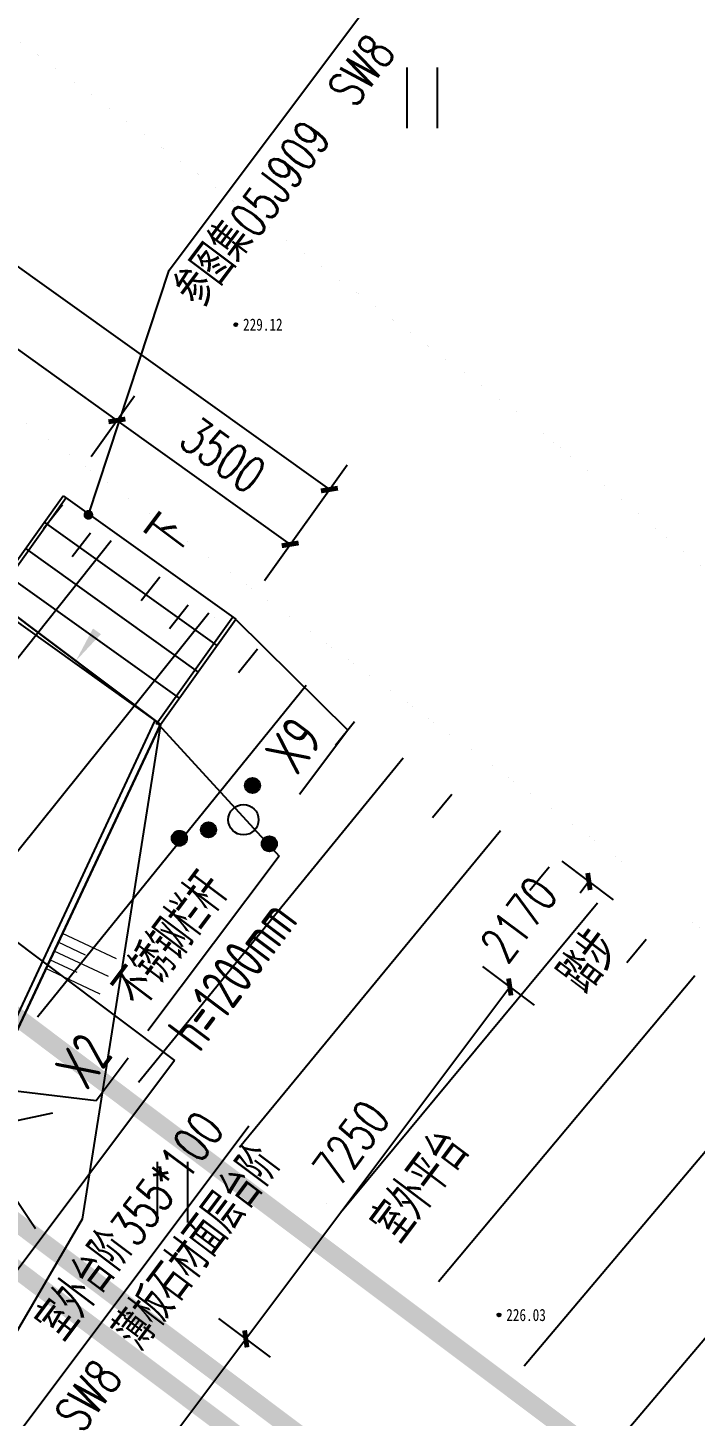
# Model space of a CAD drawing. Header units: millimetres. Extents: x -725 to 2274960, y -506 to 2980382.
# Drawn here: x 560474.42 to 560485.43, y 2885568.65 to 2885591.53 of the extents above; entities that cross this region are included whole.
import ezdxf
from ezdxf.enums import TextEntityAlignment as Align

# ---------------------------------------------------------------- set-up
doc = ezdxf.new("R2010")
doc.units = ezdxf.units.MM
doc.header["$LTSCALE"] = 1000
for name, pattern in [('DASH', [0.35, 0.25, -0.1]), ('X3', [5, 4, -1]), ('X4', [1.6, 0, -1.6])]:
    doc.linetypes.add(name, pattern=pattern)
for name, color, linetype in [('assist', 8, 'Continuous'), ('DIM_LEAD', 3, 'Continuous'), ('DLSS', 8, 'Continuous'), ('DMTZ', 8, 'Continuous'), ('GCD', 8, 'Continuous'), ('PUB_DIM', 3, 'Continuous'), ('STAIR', 2, 'Continuous'), ('TWT_DIM', 3, 'Continuous'), ('YHG_文字', 7, 'Continuous'), ('YHJ_剖面_梁板', 4, 'Continuous'), ('ZBTZ', 8, 'Continuous')]:
    doc.layers.add(name, color=color, linetype=linetype)
doc.layers.add('文字', color=4, linetype='Continuous', lineweight=0)
doc.layers.add('管', color=1, linetype='Continuous', lineweight=30)
doc.styles.add('_TCH_DIM', font='SIMPLEX', dxfattribs={"bigfont": 'GBCBIG'})
doc.styles.add('_TCH_DIM_T3', font='SIMPLEX', dxfattribs={"width": 0.705882, "bigfont": 'GBCBIG'})
doc.styles.add('TSSD_Rein', font='tssdeng.shx', dxfattribs={"width": 0.7, "bigfont": 'hztxt.shx'})
doc.styles.add('等线体', font='simhei.ttf')
doc.dimstyles.new('_TWT_ARCH_M_M&&0', dxfattribs={"dimtxt": 0.595, "dimasz": 0.2, "dimexe": 0.5, "dimexo": 0.6, "dimgap": 0.2525, "dimtad": 1, "dimdec": 0, "dimlfac": 1000, "dimzin": 0, "dimdsep": 46, "dimtxsty": '_TCH_DIM_T3', "dimblk": 'ARCHTICK', "dimcen": 0.09, "dimclrt": 7, "dimazin": 2, "dimtfac": 1, "dimtdec": 0, "dimtix": 1, "dimtmove": 2, "dimatfit": 3, "dimfxl": 75, "dimtolj": 1, "dimtzin": 0, "dimarcsym": 0})

# ---------------------------------------------------------------- blocks, each defined once
blk = doc.blocks.new('*U36')
at = {"linetype": 'Continuous'}
for points in [[(-0.238, 2.277), (-0.202, 2.053), (-0.202, 2.347)], [(-0.202, 2.347), (-0.147, 1.998), (-0.147, 2.402)], [(-0.147, 1.998), (-0.202, 2.347), (-0.202, 2.053)], [(-0.147, 2.402), (-0.077, 1.962), (-0.077, 2.438)], [(-0.077, 1.962), (-0.147, 2.402), (-0.147, 1.998)], [(-0.077, 2.438), (0, 1.95), (0, 2.45)], [(0, 1.95), (-0.077, 2.438), (-0.077, 1.962)], [(0, 2.45), (0.077, 1.962), (0.077, 2.438)], [(0.077, 1.962), (0, 2.45), (0, 1.95)], [(0.077, 2.438), (0.147, 1.998), (0.147, 2.402)], [(0.147, 1.998), (0.077, 2.438), (0.077, 1.962)], [(0.147, 2.402), (0.202, 2.053), (0.202, 2.347)], [(0.202, 2.053), (0.147, 2.402), (0.147, 1.998)], [(0.202, 2.347), (0.238, 2.123), (0.238, 2.277)], [(0.238, 2.123), (0.202, 2.347), (0.202, 2.053)], [(-0.25, 2.2), (-0.238, 2.123), (-0.238, 2.277)], [(-0.202, 2.053), (-0.238, 2.277), (-0.238, 2.123)], [(0.25, 2.2), (0.238, 2.277), (0.238, 2.123)]]:
    blk.add_solid(points, dxfattribs=at)
blk = doc.blocks.new('*U35')
at = {"linetype": 'Continuous'}
for points in [[(-0.202, 1.347), (-0.147, 0.998), (-0.147, 1.402)], [(-0.147, 1.402), (-0.077, 0.962), (-0.077, 1.438)], [(-0.077, 0.962), (-0.147, 1.402), (-0.147, 0.998)], [(-0.077, 1.438), (0, 0.95), (0, 1.45)], [(0, 0.95), (-0.077, 1.438), (-0.077, 0.962)], [(0, 1.45), (0.077, 0.962), (0.077, 1.438)], [(0.077, 0.962), (0, 1.45), (0, 0.95)], [(0.077, 1.438), (0.147, 0.998), (0.147, 1.402)], [(0.147, 0.998), (0.077, 1.438), (0.077, 0.962)], [(0.147, 1.402), (0.202, 1.053), (0.202, 1.347)], [(0.202, 1.053), (0.147, 1.402), (0.147, 0.998)], [(-0.25, 1.2), (-0.238, 1.123), (-0.238, 1.277)], [(-0.238, 1.277), (-0.202, 1.053), (-0.202, 1.347)], [(-0.202, 1.053), (-0.238, 1.277), (-0.238, 1.123)], [(-0.147, 0.998), (-0.202, 1.347), (-0.202, 1.053)], [(0.202, 1.347), (0.238, 1.123), (0.238, 1.277)], [(0.238, 1.123), (0.202, 1.347), (0.202, 1.053)], [(0.25, 1.2), (0.238, 1.277), (0.238, 1.123)]]:
    blk.add_solid(points, dxfattribs=at)
blk = doc.blocks.new('*U34')
at = {"linetype": 'Continuous'}
for points in [[(-1.238, -0.523), (-1.202, -0.747), (-1.202, -0.453)], [(-1.202, -0.453), (-1.147, -0.802), (-1.147, -0.398)], [(-1.147, -0.802), (-1.202, -0.453), (-1.202, -0.747)], [(-1.147, -0.398), (-1.077, -0.838), (-1.077, -0.362)], [(-1.077, -0.838), (-1.147, -0.398), (-1.147, -0.802)], [(-1.077, -0.362), (-1, -0.85), (-1, -0.35)], [(-1, -0.85), (-1.077, -0.362), (-1.077, -0.838)], [(-1, -0.35), (-0.923, -0.838), (-0.923, -0.362)], [(-0.923, -0.838), (-1, -0.35), (-1, -0.85)], [(-0.923, -0.362), (-0.853, -0.802), (-0.853, -0.398)], [(-0.853, -0.802), (-0.923, -0.362), (-0.923, -0.838)], [(-0.853, -0.398), (-0.798, -0.747), (-0.798, -0.453)], [(-0.798, -0.747), (-0.853, -0.398), (-0.853, -0.802)], [(-0.798, -0.453), (-0.762, -0.677), (-0.762, -0.523)], [(-0.762, -0.677), (-0.798, -0.453), (-0.798, -0.747)], [(-1.25, -0.6), (-1.238, -0.677), (-1.238, -0.523)], [(-1.202, -0.747), (-1.238, -0.523), (-1.238, -0.677)], [(-0.75, -0.6), (-0.762, -0.523), (-0.762, -0.677)]]:
    blk.add_solid(points, dxfattribs=at)
blk = doc.blocks.new('*U33')
at = {"linetype": 'Continuous'}
for points in [[(0.762, -0.523), (0.798, -0.747), (0.798, -0.453)], [(0.798, -0.453), (0.853, -0.802), (0.853, -0.398)], [(0.853, -0.802), (0.798, -0.453), (0.798, -0.747)], [(0.853, -0.398), (0.923, -0.838), (0.923, -0.362)], [(0.923, -0.838), (0.853, -0.398), (0.853, -0.802)], [(0.923, -0.362), (1, -0.85), (1, -0.35)], [(1, -0.85), (0.923, -0.362), (0.923, -0.838)], [(1, -0.35), (1.077, -0.838), (1.077, -0.362)], [(1.077, -0.838), (1, -0.35), (1, -0.85)], [(1.077, -0.362), (1.147, -0.802), (1.147, -0.398)], [(1.147, -0.802), (1.077, -0.362), (1.077, -0.838)], [(1.147, -0.398), (1.202, -0.747), (1.202, -0.453)], [(1.202, -0.747), (1.147, -0.398), (1.147, -0.802)], [(1.202, -0.453), (1.238, -0.677), (1.238, -0.523)], [(1.238, -0.677), (1.202, -0.453), (1.202, -0.747)], [(0.75, -0.6), (0.762, -0.677), (0.762, -0.523)], [(0.798, -0.747), (0.762, -0.523), (0.762, -0.677)], [(1.25, -0.6), (1.238, -0.523), (1.238, -0.677)]]:
    blk.add_solid(points, dxfattribs=at)
blk = doc.blocks.new('gc160')
for centre, radius in [((0, 2.2), 0.25), ((0, 1.2), 0.25), ((0, 0), 0.5), ((-1, -0.6), 0.25), ((1, -0.6), 0.25)]:
    blk.add_circle(centre, radius)
at = {"linetype": 'Continuous'}
for name in ['*U36', '*U35', '*U34', '*U33']:
    blk.add_blockref(name, (0, 0), dxfattribs=at)
blk = doc.blocks.new('gc121')
for p, q in [((-0.5, 0), (-0.5, 2)), ((0.5, 0), (0.5, 2))]:
    blk.add_line(p, q)
blk = doc.blocks.new('gc200')
h = blk.add_hatch(color=256)
edge = h.paths.add_edge_path()
edge.add_arc((0, 0), 0.25, 0, 360)
blk.add_circle((0, 0), 0.25)
blk = doc.blocks.new('GFDGASASFSAFASF')
at = {"layer": 'STAIR'}
for p, q in [((27631, -101522), (27631, -99389)), ((27631, -99389), (31131, -99389)), ((31131, -101522), (31131, -99389)), ((27631, -99922), (31131, -99922)), ((27631, -100456), (31131, -100456)), ((27631, -100989), (31131, -100989)), ((27631, -101522), (31131, -101522))]:
    blk.add_line(p, q, dxfattribs=at)
blk = doc.blocks.new('GFSDAFSAFSDAGDS')
at = {"layer": '文字'}
for p, q in [((2454556, 2893653), (2455545, 2893653)), ((2455050, 2893493), (2455545, 2893493)), ((2454556, 2893332), (2455545, 2893332)), ((2454556, 2893012), (2455545, 2893012)), ((2455050, 2893172), (2455545, 2893172))]:
    blk.add_line(p, q, dxfattribs=at)
blk = doc.blocks.new('_ArchTick')
at = {"color": 0, "linetype": 'ByBlock', "const_width": 0.4}
blk.add_lwpolyline([(-0.5, -0.5), (0.5, 0.5)], dxfattribs=at)
blk = doc.blocks.new('*D293')
at = {"layer": 'Defpoints', "color": 0, "linetype": 'Continuous', "transparency": 16777216}
for p in [(560482.745, 2885578.157), (560483.674, 2885577.46), (560481.44, 2885576.419)]:
    blk.add_point(p, dxfattribs=at)
at = {"layer": 'TWT_DIM', "color": 0, "linetype": 'Continuous', "lineweight": -2, "transparency": 16777216}
for p, q in [((560483.225, 2885577.796), (560484.074, 2885577.159)), ((560483.674, 2885577.46), (560483.529, 2885577.267)), ((560481.92, 2885576.058), (560482.769, 2885575.421)), ((560482.369, 2885575.722), (560482.385, 2885575.744))]:
    blk.add_line(p, q, dxfattribs=at)
at = {"layer": 'TWT_DIM', "color": 0, "linetype": 'Continuous', "lineweight": -2, "transparency": 16777216, "xscale": 0.2, "yscale": 0.2, "zscale": 0.2}
for p, rotation in [((560483.674, 2885577.46), 53.10590286039868), ((560482.369, 2885575.722), 233.1059028603987)]:
    blk.add_blockref('_ArchTick', p, dxfattribs=dict(at, rotation=rotation))
at = {"layer": 'TWT_DIM', "color": 7, "linetype": 'Continuous', "transparency": 16777216, "insert": (560482.518, 2885576.835), "char_height": 0.595, "attachment_point": 5, "rotation": 53.1059, "style": '_TCH_DIM_T3'}
blk.add_mtext('\\A1;2170', dxfattribs=at)
blk = doc.blocks.new('*D294')
at = {"layer": 'Defpoints', "color": 0, "linetype": 'Continuous', "transparency": 16777216}
for p in [(560481.44, 2885576.419), (560482.369, 2885575.722), (560477.088, 2885570.62)]:
    blk.add_point(p, dxfattribs=at)
at = {"layer": 'TWT_DIM', "color": 0, "linetype": 'Continuous', "lineweight": -2, "transparency": 16777216}
for p, q in [((560481.92, 2885576.058), (560482.769, 2885575.421)), ((560478.016, 2885569.923), (560482.369, 2885575.722)), ((560477.568, 2885570.26), (560478.416, 2885569.623))]:
    blk.add_line(p, q, dxfattribs=at)
at = {"layer": 'TWT_DIM', "color": 0, "linetype": 'Continuous', "lineweight": -2, "transparency": 16777216, "xscale": 0.2, "yscale": 0.2, "zscale": 0.2}
for p, rotation in [((560482.369, 2885575.722), 53.10590285998138), ((560478.016, 2885569.923), 233.1059028599814)]:
    blk.add_blockref('_ArchTick', p, dxfattribs=dict(at, rotation=rotation))
at = {"layer": 'TWT_DIM', "color": 7, "linetype": 'Continuous', "transparency": 16777216, "insert": (560479.753, 2885573.153), "char_height": 0.595, "attachment_point": 5, "rotation": 53.1059, "style": '_TCH_DIM_T3'}
blk.add_mtext('\\A1;7250', dxfattribs=at)
blk = doc.blocks.new('*D295')
at = {"layer": 'Defpoints', "color": 0, "linetype": 'Continuous', "transparency": 16777216}
for p in [(560477.088, 2885570.62), (560478.016, 2885569.923), (560472.885, 2885565.022)]:
    blk.add_point(p, dxfattribs=at)
at = {"layer": 'TWT_DIM', "color": 0, "linetype": 'Continuous', "lineweight": -2, "transparency": 16777216}
for p, q in [((560477.568, 2885570.26), (560478.416, 2885569.623)), ((560473.814, 2885564.325), (560478.016, 2885569.923)), ((560473.365, 2885564.662), (560474.214, 2885564.025))]:
    blk.add_line(p, q, dxfattribs=at)
at = {"layer": 'TWT_DIM', "color": 0, "linetype": 'Continuous', "lineweight": -2, "transparency": 16777216, "xscale": 0.2, "yscale": 0.2, "zscale": 0.2}
for p, rotation in [((560478.016, 2885569.923), 53.10590286058003), ((560473.814, 2885564.325), 233.10590286058)]:
    blk.add_blockref('_ArchTick', p, dxfattribs=dict(at, rotation=rotation))
at = {"layer": 'TWT_DIM', "color": 7, "linetype": 'Continuous', "transparency": 16777216, "insert": (560475.475, 2885567.454), "char_height": 0.595, "attachment_point": 5, "rotation": 53.1059, "style": '_TCH_DIM_T3'}
blk.add_mtext('\\A1;7000', dxfattribs=at)
blk = doc.blocks.new('*D458')
at = {"layer": 'Defpoints', "color": 0, "linetype": 'Continuous', "transparency": 16777216}
for p in [(560464.349, 2885591.671), (560475.891, 2885585.058), (560475.117, 2885583.975)]:
    blk.add_point(p, dxfattribs=at)
at = {"layer": 'TWT_DIM', "color": 0, "linetype": 'Continuous', "lineweight": -2, "transparency": 16777216}
for p, q in [((560464.698, 2885592.159), (560465.414, 2885593.161)), ((560465.123, 2885592.754), (560475.891, 2885585.058)), ((560475.466, 2885584.463), (560476.182, 2885585.465))]:
    blk.add_line(p, q, dxfattribs=at)
at = {"layer": 'TWT_DIM', "color": 0, "linetype": 'Continuous', "lineweight": -2, "transparency": 16777216, "xscale": 0.2, "yscale": 0.2, "zscale": 0.2}
for p, rotation in [((560465.123, 2885592.754), 144.44376881384), ((560475.891, 2885585.058), 324.4437688138401)]:
    blk.add_blockref('_ArchTick', p, dxfattribs=dict(at, rotation=rotation))
at = {"layer": 'TWT_DIM', "color": 7, "linetype": 'Continuous', "transparency": 16777216, "insert": (560470.827, 2885589.354), "char_height": 0.595, "attachment_point": 5, "rotation": 324.4438, "style": '_TCH_DIM_T3'}
blk.add_mtext('\\A1;13200', dxfattribs=at)
blk = doc.blocks.new('*D459')
at = {"layer": 'Defpoints', "color": 0, "linetype": 'Continuous', "transparency": 16777216}
for p in [(560475.117, 2885583.975), (560478.748, 2885583.016), (560477.974, 2885581.932)]:
    blk.add_point(p, dxfattribs=at)
at = {"layer": 'TWT_DIM', "color": 0, "linetype": 'Continuous', "lineweight": -2, "transparency": 16777216}
for p, q in [((560475.466, 2885584.463), (560476.182, 2885585.465)), ((560475.891, 2885585.058), (560478.748, 2885583.016)), ((560478.323, 2885582.421), (560479.039, 2885583.422))]:
    blk.add_line(p, q, dxfattribs=at)
at = {"layer": 'TWT_DIM', "color": 0, "linetype": 'Continuous', "lineweight": -2, "transparency": 16777216, "xscale": 0.2, "yscale": 0.2, "zscale": 0.2}
for p, rotation in [((560475.891, 2885585.058), 144.4437688112594), ((560478.748, 2885583.016), 324.4437688112595)]:
    blk.add_blockref('_ArchTick', p, dxfattribs=dict(at, rotation=rotation))
at = {"layer": 'TWT_DIM', "color": 7, "linetype": 'Continuous', "transparency": 16777216, "insert": (560477.639, 2885584.484), "char_height": 0.595, "attachment_point": 5, "rotation": 324.4438, "style": '_TCH_DIM_T3'}
blk.add_mtext('\\A1;3500', dxfattribs=at)
blk = doc.blocks.new('*D460')
at = {"layer": 'Defpoints', "color": 0, "linetype": 'Continuous', "transparency": 16777216}
for p in [(560464.349, 2885591.671), (560479.394, 2885583.919), (560477.974, 2885581.932)]:
    blk.add_point(p, dxfattribs=at)
at = {"layer": 'TWT_DIM', "color": 0, "linetype": 'Continuous', "lineweight": -2, "transparency": 16777216}
for p, q in [((560464.698, 2885592.159), (560466.06, 2885594.064)), ((560465.769, 2885593.658), (560479.394, 2885583.919)), ((560478.323, 2885582.421), (560479.685, 2885584.326))]:
    blk.add_line(p, q, dxfattribs=at)
at = {"layer": 'TWT_DIM', "color": 0, "linetype": 'Continuous', "lineweight": -2, "transparency": 16777216, "xscale": 0.2, "yscale": 0.2, "zscale": 0.2}
for p, rotation in [((560465.769, 2885593.658), 144.4437688121409), ((560479.394, 2885583.919), 324.4437688121408)]:
    blk.add_blockref('_ArchTick', p, dxfattribs=dict(at, rotation=rotation))
at = {"layer": 'TWT_DIM', "color": 7, "linetype": 'Continuous', "transparency": 16777216, "insert": (560472.901, 2885589.236), "char_height": 0.595, "attachment_point": 5, "rotation": 324.4438, "style": '_TCH_DIM_T3'}
blk.add_mtext('\\A1;16700', dxfattribs=at)

msp = doc.modelspace()

# ---------------------------------------------------------------- linework, layer by layer
at = {"layer": 'assist', "linetype": 'Continuous', "const_width": 0.00000222, "flags": 128}
msp.add_lwpolyline([(560422.729, 2885618.7947), (560436.8254, 2885609.6889), (560458.8227, 2885595.594), (560477.608, 2885581.7345), (560486.6463, 2885574.9887), (560501.4833, 2885561.9574), (560509.7471, 2885554.6603), (560504.4053, 2885549.308), (560498.293, 2885554.0558), (560480.9079, 2885571.1457), (560459.6912, 2885584.8182), (560437.6658, 2885597.8396), (560419.2278, 2885613.3274)], close=True, dxfattribs=at)
msp.add_lwpolyline([(560422.729, 2885618.7947), (560436.8254, 2885609.6889), (560458.8227, 2885595.594), (560477.608, 2885581.7345), (560486.6463, 2885574.9887), (560501.4833, 2885561.9574), (560509.7471, 2885554.6603), (560504.4053, 2885549.308), (560498.293, 2885554.0558), (560480.9079, 2885571.1457), (560459.6912, 2885584.8182), (560437.6658, 2885597.8396), (560419.2278, 2885613.3274)], close=True, dxfattribs=at)
at = {"layer": 'DIM_LEAD'}
for p, q in [((560477.8501, 2885581.7799), (560479.6985, 2885579.9546)), ((560476.5178, 2885580.1136), (560478.5637, 2885577.8794)), ((560479.6985, 2885579.9546), (560478.9035, 2885578.8953)), ((560478.5637, 2885577.8794), (560476.4007, 2885574.9975)), ((560475.5487, 2885573.8487), (560476.0779, 2885574.5537)), ((560472.2573, 2885574.2464), (560475.5487, 2885573.8487))]:
    msp.add_line(p, q, dxfattribs=at)
at = {"layer": 'DLSS', "linetype": 'X3', "const_width": 0.0001, "flags": 128}
for points, elevation in [([(560602.7051, 2885498.5574), (560587.9401, 2885503.5184), (560577.2169, 2885507.2568), (560567.1558, 2885512.0239), (560553.8781, 2885519.2211), (560538.0305, 2885531.2246), (560524.6792, 2885542.6793), (560513.0957, 2885552.6893), (560495.4796, 2885568.2188), (560484.0251, 2885577.9468), (560458.6705, 2885596.5553), (560431.8988, 2885614.212), (560412.7416, 2885627.4434), (560396.9685, 2885635.5986), (560390.6671, 2885639.1491)], 222.1495), ([(560412.158, 2885633.289), (560418.9093, 2885629.2711), (560425.987, 2885624.5234), (560438.1994, 2885616.0126), (560446.8462, 2885610.0254), (560461.2674, 2885600.435), (560468.4164, 2885595.6736), (560482.6738, 2885585.0549), (560495.5396, 2885574.2139), (560510.3611, 2885561.808), (560525.307, 2885548.57), (560534.2104, 2885540.6416), (560541.3275, 2885534.5549), (560549.242, 2885528.2381), (560556.1877, 2885523.4429), (560565.2041, 2885518.4674), (560574.7122, 2885513.6644), (560583.2466, 2885510.3415), (560592.3922, 2885506.7754), (560600.8898, 2885504.2336), (560604.4755, 2885502.9819)], 222.9981)]:
    msp.add_lwpolyline(points, dxfattribs=dict(at, elevation=elevation))
at = {"layer": 'DLSS', "color": 4, "const_width": 0.0001, "flags": 128}
for points, elevation in [([(560602.7051, 2885498.5574), (560587.9401, 2885503.5184), (560577.2169, 2885507.2568), (560567.1558, 2885512.0239), (560553.8781, 2885519.2211), (560538.0305, 2885531.2246), (560524.6792, 2885542.6793), (560513.0957, 2885552.6893), (560495.4796, 2885568.2188), (560484.0251, 2885577.9468), (560458.6705, 2885596.5553), (560431.8988, 2885614.212), (560412.7416, 2885627.4434), (560396.9685, 2885635.5986), (560390.6671, 2885639.1491)], 222.1495), ([(560412.158, 2885633.289), (560418.9093, 2885629.2711), (560425.987, 2885624.5234), (560438.1994, 2885616.0126), (560446.8462, 2885610.0254), (560461.2674, 2885600.435), (560468.4164, 2885595.6736), (560482.6738, 2885585.0549), (560495.5396, 2885574.2139), (560510.3611, 2885561.808), (560525.307, 2885548.57), (560534.2104, 2885540.6416), (560541.3275, 2885534.5549), (560549.242, 2885528.2381), (560556.1877, 2885523.4429), (560565.2041, 2885518.4674), (560574.7122, 2885513.6644), (560583.2466, 2885510.3415), (560592.3922, 2885506.7754), (560600.8898, 2885504.2336), (560604.4755, 2885502.9819)], 222.9981)]:
    msp.add_lwpolyline(points, dxfattribs=dict(at, elevation=elevation))
at = {"layer": 'DMTZ', "linetype": 'Continuous'}
for p, q in [((560474.9912, 2885583.6651, 222.9543), (560474.6802, 2885583.2736, 222.9543)), ((560474.9912, 2885583.6651, 222.9543), (560474.6802, 2885583.2736, 222.9543)), ((560475.7959, 2885583.0714, 222.9543), (560471.2507, 2885577.369, 222.9543)), ((560475.7959, 2885583.0714, 222.9543), (560471.2507, 2885577.369, 222.9543)), ((560475.4572, 2885583.202, 222.9543), (560475.1503, 2885582.8073, 222.9543)), ((560475.4572, 2885583.202, 222.9543), (560475.1503, 2885582.8073, 222.9543)), ((560476.6006, 2885582.4777, 222.9543), (560476.2882, 2885582.0873, 222.9543)), ((560476.6006, 2885582.4777, 222.9543), (560476.2882, 2885582.0873, 222.9543)), ((560477.4053, 2885581.8841, 222.9543), (560472.9166, 2885576.2954, 222.9543)), ((560477.4053, 2885581.8841, 222.9543), (560472.9166, 2885576.2954, 222.9543)), ((560477.0666, 2885582.0147, 222.9543), (560476.7584, 2885581.6209, 222.9543)), ((560477.0666, 2885582.0147, 222.9543), (560476.7584, 2885581.6209, 222.9543)), ((560478.2075, 2885581.287, 222.9543), (560477.8936, 2885580.8978, 222.9543)), ((560478.2075, 2885581.287, 222.9543), (560477.8936, 2885580.8978, 222.9543)), ((560479.0089, 2885580.6889, 222.9543), (560474.5825, 2885575.2219, 222.9543)), ((560479.0089, 2885580.6889, 222.9543), (560474.5825, 2885575.2219, 222.9543)), ((560479.8103, 2885580.0908, 222.9543), (560479.4949, 2885579.7028, 222.9543)), ((560479.8103, 2885580.0908, 222.9543), (560479.4949, 2885579.7028, 222.9543)), ((560480.6117, 2885579.4927, 222.9543), (560476.2483, 2885574.1484, 222.9543)), ((560480.6117, 2885579.4927, 222.9543), (560476.2483, 2885574.1484, 222.9543)), ((560481.4131, 2885578.8945, 222.9543), (560481.0961, 2885578.5079, 222.9543)), ((560481.4131, 2885578.8945, 222.9543), (560481.0961, 2885578.5079, 222.9543)), ((560482.2145, 2885578.2964, 222.9543), (560477.9142, 2885573.0749, 222.9543)), ((560482.2145, 2885578.2964, 222.9543), (560477.9142, 2885573.0749, 222.9543)), ((560483.0159, 2885577.6983, 222.9543), (560482.6972, 2885577.313, 222.9543)), ((560483.0159, 2885577.6983, 222.9543), (560482.6972, 2885577.313, 222.9543)), ((560483.8173, 2885577.1002, 222.9543), (560479.5801, 2885572.0013, 222.9543)), ((560483.8173, 2885577.1002, 222.9543), (560479.5801, 2885572.0013, 222.9543)), ((560484.6187, 2885576.502, 222.9543), (560484.2983, 2885576.1182, 222.9543)), ((560484.6187, 2885576.502, 222.9543), (560484.2983, 2885576.1182, 222.9543)), ((560485.4201, 2885575.9039, 222.9543), (560481.1947, 2885570.8637, 222.9543)), ((560485.4201, 2885575.9039, 222.9543), (560481.1947, 2885570.8637, 222.9543)), ((560486.9994, 2885574.6786, 222.9543), (560482.608, 2885569.4744, 222.9543)), ((560486.9994, 2885574.6786, 222.9543), (560482.608, 2885569.4744, 222.9543)), ((560488.5021, 2885573.3588, 222.9543), (560484.0213, 2885568.0851, 222.9543)), ((560488.5021, 2885573.3588, 222.9543), (560484.0213, 2885568.0851, 222.9543))]:
    msp.add_line(p, q, dxfattribs=at)
at = {"layer": 'DMTZ', "linetype": 'Continuous', "const_width": 0.00000222, "elevation": 222.9543}
msp.add_lwpolyline([(560422.729, 2885618.7947), (560436.8254, 2885609.6889), (560458.8227, 2885595.594), (560477.608, 2885581.7345), (560486.6463, 2885574.9887), (560501.4833, 2885561.9574), (560509.7471, 2885554.6603)], dxfattribs=at)
msp.add_lwpolyline([(560422.729, 2885618.7947), (560436.8254, 2885609.6889), (560458.8227, 2885595.594), (560477.608, 2885581.7345), (560486.6463, 2885574.9887), (560501.4833, 2885561.9574), (560509.7471, 2885554.6603)], dxfattribs=at)
at = {"layer": 'DMTZ', "linetype": 'X4', "const_width": 0.00000222, "elevation": 222.9543}
msp.add_lwpolyline([(560419.2278, 2885613.3274), (560437.6658, 2885597.8396), (560459.6912, 2885584.8182), (560480.9079, 2885571.1457), (560498.293, 2885554.0558), (560504.4053, 2885549.308)], dxfattribs=at)
at = {"layer": 'PUB_DIM'}
for p, q in [((560476.7539, 2885587.5318), (560482.5662, 2885595.276)), ((560475.42, 2885583.5019), (560476.7539, 2885587.5318)), ((560471.7188, 2885564.9801), (560478.0648, 2885573.4352))]:
    msp.add_line(p, q, dxfattribs=at)
at = {"layer": 'PUB_DIM', "const_width": 0.08}
msp.add_lwpolyline([(560475.4428, 2885583.4691, 1), (560475.3972, 2885583.5348, 1)], format="xyb", close=True, dxfattribs=at)
at = {"layer": 'PUB_DIM'}
msp.add_lwpolyline([(560476.4528, 2885582.8293, 0, 0, 0), (560475.2125, 2885581.094, 0, 0.16, 0), (560475.5614, 2885581.5822, 0, 0, 0)], format="xyseb", dxfattribs=at)
at = {"layer": 'YHJ_剖面_梁板'}
for points in [[(560463.174, 2885590.1303), (560458.8215, 2885584.3321), (560452.9436, 2885576.4906), (560468.8792, 2885564.5492), (560469.2609, 2885567.7563), (560473.4633, 2885573.3545), (560476.6097, 2885580.0446), (560463.174, 2885590.1303)], [(560463.174, 2885590.1303), (560476.6097, 2885580.0446)], [(560463.174, 2885590.1303), (560476.6097, 2885580.0446)], [(560476.6097, 2885580.0446), (560473.4633, 2885573.3545)], [(560476.6097, 2885580.0446), (560473.4633, 2885573.3545)], [(560473.4633, 2885573.3545), (560474.8352, 2885573.6475)], [(560473.4633, 2885573.3545), (560474.5467, 2885571.7437)]]:
    msp.add_lwpolyline(points, dxfattribs=at)
at = {"layer": 'YHJ_剖面_梁板', "color": 8, "linetype": 'DASH', "ltscale": 5}
msp.add_lwpolyline([(560451.8665, 2885580.4776), (560457.9997, 2885588.6491), (560476.839, 2885574.5093), (560469.4269, 2885564.6338), (560468.4465, 2885558.3805), (560457.3938, 2885543.6543), (560439.0802, 2885557.3996), (560450.3276, 2885572.4942), (560451.8665, 2885580.4776)], dxfattribs=at)
at = {"layer": 'YHJ_剖面_梁板', "color": 6}
for points in [[(560475.0515, 2885583.7803), (560473.8111, 2885582.045)], [(560477.8012, 2885581.8148), (560476.5379, 2885580.0474)], [(560476.5095, 2885580.1025), (560473.3726, 2885573.3918)]]:
    msp.add_lwpolyline(points, dxfattribs=at)
at = {"layer": 'YHJ_剖面_梁板', "color": 42}
msp.add_lwpolyline([(560476.6097, 2885580.0446), (560475.3179, 2885571.8936), (560471.6089, 2885565.5328), (560469.5941, 2885562.7831), (560466.9913, 2885560.0687)], dxfattribs=at)
at = {"layer": 'YHJ_剖面_梁板'}
msp.add_circle((589254.9496, 2837256.879), 143124.932, dxfattribs=at)
at = {"layer": '管', "color": 8, "linetype": 'Continuous', "lineweight": -2, "const_width": 0.3}
for points in [[(560469.6526, 2885578.6715), (560488.0073, 2885564.8953)], [(560472.3482, 2885573.2602), (560486.3514, 2885562.7501), (560486.3514, 2885562.7501)], [(560471.9878, 2885572.7535), (560485.9895, 2885562.2446)]]:
    msp.add_lwpolyline(points, dxfattribs=at)

# ---------------------------------------------------------------- block references
at = {"xscale": 0.0009999999999999994, "yscale": 0.0009999999999999994, "zscale": 0.0009999999999999994, "rotation": 324.4437688134723}
msp.add_blockref('GFDGASASFSAFASF', (560510.3185, 2885680.7403), dxfattribs=at)
at = {"layer": 'GCD', "linetype": 'Continuous'}
ref = msp.add_blockref('gc200', (560477.85, 2885586.637, 229.118), dxfattribs=dict(at, xscale=0.1, yscale=0.1, zscale=0.1))
ref.add_attrib('height', '229.12', dxfattribs={"linetype": 'Continuous', "height": 0.2, "style": '等线体', "width": 0.8}).set_placement((560477.97, 2885586.637, 229.118), align=Align.MIDDLE_LEFT)
ref = msp.add_blockref('gc200', (560482.1906, 2885570.317, 226.03), dxfattribs=dict(at, xscale=0.1, yscale=0.1, zscale=0.1))
ref.add_attrib('height', '226.03', dxfattribs={"linetype": 'Continuous', "height": 0.2, "style": '等线体', "width": 0.8}).set_placement((560482.3106, 2885570.317, 226.03), align=Align.MIDDLE_LEFT)
at = {"layer": 'YHJ_剖面_梁板', "xscale": 0.001, "yscale": 0.001, "zscale": 0.001, "rotation": 154.8117765414736}
msp.add_blockref('GFSDAFSAFSDAGDS', (563928.2961, 2887149.469), dxfattribs=at)
at = {"layer": 'ZBTZ', "linetype": 'Continuous', "xscale": 0.5, "yscale": 0.5}
for p in [(560480.928, 2885589.8755, 220.0246), (560480.928, 2885589.8755, 220.0246), (560476.8073, 2885571.8417, 440.0901), (560476.8073, 2885571.8417, 440.0901)]:
    msp.add_blockref('gc121', p, dxfattribs=at)
at = {"layer": 'ZBTZ', "linetype": 'Continuous', "xscale": 0.5, "yscale": 0.5, "rotation": 106.0982085634938}
msp.add_blockref('gc160', (560477.9775, 2885578.4776, 222.9543), dxfattribs=at)
msp.add_blockref('gc160', (560477.9775, 2885578.4776, 222.9543), dxfattribs=at)

# ---------------------------------------------------------------- texts
at = {"layer": 'DIM_LEAD', "color": 7, "style": 'TSSD_Rein', "width": 0.7}
for s, p in [('X9', (560478.8616, 2885579.1894)), ('不锈钢栏杆', (560476.3217, 2885575.3193)), ('h=1200mm', (560477.2546, 2885574.6192)), ('X2', (560475.3992, 2885573.9993))]:
    msp.add_text(s, height=0.7, rotation=53.11, dxfattribs=at).set_placement(p)
at = {"layer": 'PUB_DIM', "color": 7, "style": '_TCH_DIM', "width": 0.705882}
for s, p in [('SW8', (560479.8128, 2885590.1907)), ('05J909', (560478.192, 2885588.0312)), ('355*100', (560476.2163, 2885571.4091)), ('SW8', (560475.3113, 2885568.3499))]:
    msp.add_text(s, height=0.595, rotation=53.11, dxfattribs=at).set_placement(p)
at = {"layer": 'PUB_DIM', "color": 7, "style": '_TCH_DIM'}
for s, height, p in [('参图集', 0.67518, (560477.3069, 2885586.852)), ('下', 0.6752, (560476.8549, 2885582.7901)), ('薄板石材面层台阶', 0.67518, (560476.3078, 2885569.6776)), ('室外台阶', 0.67518, (560475.0362, 2885569.8368))]:
    msp.add_text(s, height=height, rotation=53.11, dxfattribs=at).set_placement(p)
at = {"layer": 'YHG_文字', "style": 'TSSD_Rein', "width": 0.7}
for s, p in [('踏步', (560483.6626, 2885575.5577)), ('室外平台', (560480.581, 2885571.452))]:
    msp.add_text(s, height=0.7, rotation=53.11, dxfattribs=at).set_placement(p)

# ---------------------------------------------------------------- dimensions: what is measured, and where the dimension line sits
at = {"layer": 'TWT_DIM', "linetype": 'Continuous'}
for p1, p2, distance, text, picture, middle in [((560464.3491, 2885591.6711), (560477.9739, 2885581.9324), 2.4417, '16700', '*D460', (560472.9012, 2885589.2357)), ((560464.3491, 2885591.6711), (560475.1167, 2885583.9747), 1.3316, '13200', '*D458', (560470.827, 2885589.3537)), ((560475.1167, 2885583.9747), (560477.9739, 2885581.9324), 1.3316, '3500', '*D459', (560477.6395, 2885584.4843))]:
    dim = msp.add_aligned_dim(p1=p1, p2=p2, distance=distance, text=text, dimstyle='_TWT_ARCH_M_M&&0', dxfattribs=at)
    dim.commit()
    dim.dimension.update_dxf_attribs({"geometry": picture, "text_midpoint": middle})
dim = msp.add_linear_dim(base=(560483.6736, 2885577.4596), p1=(560481.4403, 2885576.4186), p2=(560482.745, 2885578.1567), angle=53.1059, text='2170', dimstyle='_TWT_ARCH_M_M&&0', dxfattribs=at)
dim.commit()
dim.dimension.update_dxf_attribs({"geometry": '*D293', "text_midpoint": (560482.5175, 2885576.8354), "dimtype": 161})
for p1, p2, picture, middle in [((560477.0878, 2885570.6205), (560481.4403, 2885576.4186), '*D294', (560479.7528, 2885573.1526)), ((560472.8855, 2885565.0222), (560477.0878, 2885570.6205), '*D295', (560475.4754, 2885567.4544))]:
    dim = msp.add_aligned_dim(p1=p1, p2=p2, distance=-1.1612, dimstyle='_TWT_ARCH_M_M&&0', dxfattribs=at)
    dim.commit()
    dim.dimension.update_dxf_attribs({"geometry": picture, "text_midpoint": middle})

doc.saveas('drawing.dxf')
